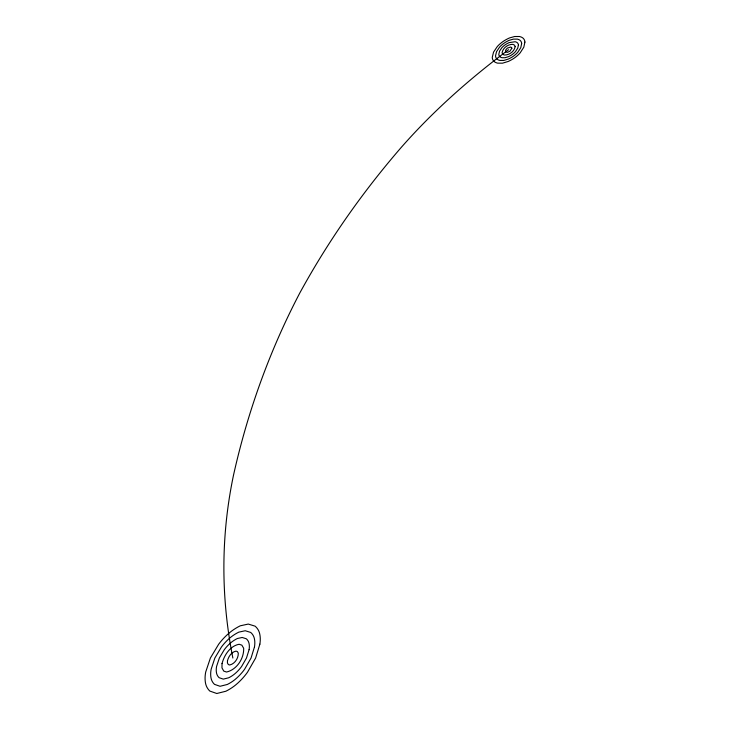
<?xml version="1.0" encoding="UTF-8"?>
<svg xmlns="http://www.w3.org/2000/svg" width="730" height="730" viewBox="0 0 730 730"><rect width="100%" height="100%" fill="white"/><g stroke="black" fill="none" stroke-linecap="round" stroke-linejoin="round"><path stroke-width="1.09" d="M232.87 658.031A1405.67 794.094 4.3 0 1 233.509 475.166C247.625 411.848 269.662 350.537 299.774 293.049C328.135 241.146 362.171 192.583 400.861 147.852A1184.79 603.865 -1.1 0 1 508.618 49.676M227.45 660.814L227.431 662.949L228.326 664.546L229.704 665.003C234.823 663.853 238.482 658.25 238.281 653.131L237.369 651.561L236 651.123C231.437 651.981 228.545 656.589 227.45 660.814M222.02 663.606L221.975 667.886L223.754 671.107L226.519 672.029C236.757 669.739 244.112 658.506 243.665 648.258L241.849 645.147L239.102 644.271C229.996 645.986 224.238 655.184 222.02 663.606M524.907 42.094L523.811 47.222L520.189 52.816A31.919 13.158 -18.2 0 1 515.125 57.469A20.495 8.486 -18.1 0 1 508.244 61.448L502.495 63.191L497.559 63.145A20.577 8.532 -17.9 0 1 493.553 60.9A32.248 13.35 -17.8 0 1 492.276 57.287L493.553 52.104L497.267 46.592A32.129 13.249 -17.7 0 1 502.277 42.066A21.672 8.906 -17.8 0 1 509.394 37.978L514.586 36.518L519.432 36.5A20.321 8.331 -18 0 1 523.492 38.59A31.81 13.067 -18.2 0 1 524.907 42.094M521.649 43.608L520.764 47.715L517.853 52.177A25.55 10.53 -18.2 0 1 513.811 55.891A16.389 6.78 -18.1 0 1 508.326 59.066L503.736 60.453L499.795 60.426A16.443 6.807 -17.9 0 1 496.583 58.646A25.76 10.658 -17.8 0 1 495.551 55.763L496.555 51.62L499.521 47.204A25.687 10.594 -17.8 0 1 503.536 43.572A17.347 7.127 -17.9 0 1 509.239 40.296L513.4 39.119L517.287 39.11A16.27 6.679 -18 0 1 520.536 40.798A25.477 10.476 -18.2 0 1 521.649 43.608M518.4 45.123L517.716 48.207L515.535 51.547A19.172 7.902 -18.1 0 1 512.506 54.33A12.282 5.083 -18.1 0 1 508.399 56.703L504.968 57.734L502.012 57.716A12.31 5.092 -18 0 1 499.603 56.392A19.29 7.975 -17.9 0 1 498.818 54.239L499.566 51.136L501.784 47.815A19.254 7.939 -17.8 0 1 504.795 45.087A13.012 5.356 -17.9 0 1 509.084 42.623L515.134 41.738A12.218 5.019 -18 0 1 517.57 43.006A19.135 7.875 -18.1 0 1 518.4 45.123M515.143 46.638C514.376 51.565 509.093 55.288 504.229 55.024L502.614 54.148L502.094 52.715C502.906 47.833 508.107 44.101 512.971 44.366L514.595 45.224L515.143 46.638M511.885 48.153L509.905 51.219L507.405 52.35L505.625 51.903L505.598 50.16L507.341 48.134L510.799 47.012L511.885 48.153M259.871 644.143L255.628 658.04L247.525 672.175A52.514 33.48 -31.7 0 1 237.834 683.07A33.781 21.754 -31.7 0 1 225.898 691.228L216.792 693.5L209.839 691.073A33.872 22.028 -31.3 0 1 205.458 682.833A52.898 34.566 -30.8 0 1 205.714 671.992L210.395 658.022L218.626 644.289A52.533 34.2 -30.4 0 1 228.089 633.968A35.359 22.812 -30.4 0 1 240.234 625.82L248.264 624.068L255.08 626.158A33.178 21.188 -30.8 0 1 259.688 633.759A52.14 33.133 -31.3 0 1 259.871 644.143M254.478 646.908L251.056 658.031L244.559 669.31A42.002 26.837 -31.6 0 1 236.821 677.978A26.983 17.374 -31.6 0 1 227.322 684.466L220.058 686.282L214.511 684.366A27.037 17.547 -31.3 0 1 210.988 677.823A42.249 27.53 -30.8 0 1 211.162 669.2L214.866 658.022L221.446 647.008A42.011 27.293 -30.5 0 1 229.028 638.704A28.324 18.268 -30.5 0 1 238.783 632.144L245.234 630.738L250.7 632.445A26.599 17.009 -30.8 0 1 254.368 638.567A41.765 26.618 -31.3 0 1 254.478 646.908M249.085 649.691L246.484 658.031L241.612 666.472A31.5 20.166 -31.4 0 1 235.826 672.932A20.203 13.012 -31.4 0 1 228.727 677.769L223.307 679.128L219.155 677.714A20.239 13.113 -31.2 0 1 216.491 672.841A31.636 20.559 -30.9 0 1 216.591 666.399L219.347 658.022L224.274 649.736A31.509 20.422 -30.7 0 1 229.977 643.477A21.27 13.715 -30.7 0 1 237.323 638.531L242.187 637.472L246.284 638.768A19.984 12.811 -30.9 0 1 249.03 643.404A31.363 20.038 -31.2 0 1 249.085 649.691"/></g></svg>
